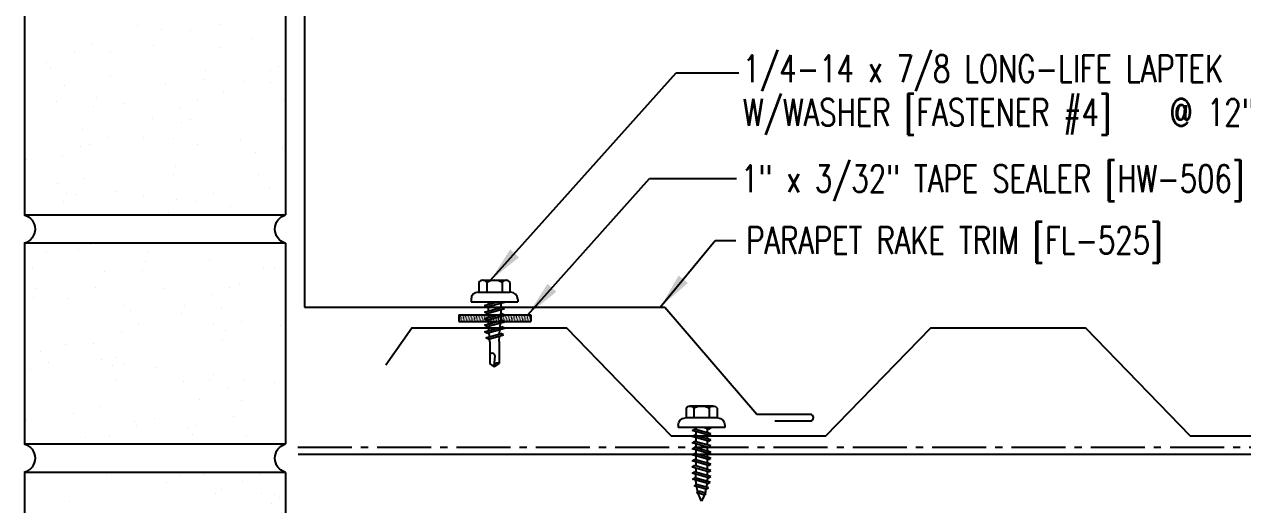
# Model space of a CAD drawing. Extents: x 23.7 to 50.2, y 22.5 to 48.1.
# Drawn here: x 23.67 to 40.57, y 31.15 to 37.82 of the extents above; entities that cross this region are included whole.
import ezdxf

# ---------------------------------------------------------------- set-up
doc = ezdxf.new("R2010")
doc.units = 0
doc.header["$LTSCALE"] = 4
doc.header["$MEASUREMENT"] = 0
doc.linetypes.add('CENTER2', pattern=[1.655, 1.5, -0.0625, 0.03, -0.0625])
doc.linetypes.add('CENTER4', pattern=[0.53, 0.375, -0.0625, 0.03, -0.0625])
doc.layers.get('0').update_dxf_attribs({"linetype": 'CONTINUOUS'})
for name, color, linetype in [('BARRIER', 253, 'CENTER2'), ('FASTENER', 9, 'CONTINUOUS'), ('PANEL-S', 11, 'CONTINUOUS'), ('SEALANT', 8, 'CONTINUOUS'), ('TAPE', 9, 'CONTINUOUS'), ('TEXT', 2, 'CONTINUOUS'), ('TRIM', 6, 'CONTINUOUS'), ('WALL', 7, 'CONTINUOUS'), ('WOOD', 3, 'CONTINUOUS')]:
    doc.layers.add(name, color=color, linetype=linetype)
doc.styles.add('TEXT', font='SIMPLEX.shx', dxfattribs={"width": 0.75, "height": 0.375})
doc.styles.add('TEXT1', font='ROMANS.shx', dxfattribs={"width": 0.75, "height": 0.375})
doc.dimstyles.new('DETAIL$7', dxfattribs={"dimscale": 4, "dimtxt": 0.375, "dimasz": 0.125, "dimexe": 0.0625, "dimexo": 0.0625, "dimgap": 0.0625, "dimtad": 1, "dimdec": 4, "dimzin": 3, "dimdsep": 46, "dimlunit": 4, "dimtxsty": 'TEXT', "dimblk": 'ARCHTICK', "dimcen": 0.0625, "dimclrd": 7, "dimclre": 7, "dimclrt": 2, "dimadec": 0, "dimazin": 0, "dimtfac": 0.6, "dimtdec": 4, "dimtmove": 0, "dimatfit": 3, "dimfxl": 0, "dimfrac": 2, "dimtolj": 1, "dimtzin": 0, "dimarcsym": 0})

# ---------------------------------------------------------------- blocks, each defined once
blk = doc.blocks.new('A$C7D392131')
at = {"layer": 'WALL'}
for p, q in [((-12.651, -6.36), (-12.651, -9.146)), ((-9.026, -6.36), (-9.026, -9.146)), ((-9.026, -9.146), (-12.651, -9.146)), ((-12.651, -9.54), (-9.026, -9.54)), ((-12.651, -9.54), (-12.651, -12.326)), ((-9.026, -9.54), (-9.026, -12.326)), ((-9.026, -12.326), (-12.651, -12.326)), ((-12.651, -12.721), (-9.026, -12.721)), ((-12.651, -12.721), (-12.651, -15.507)), ((-9.026, -12.721), (-9.026, -15.507))]:
    blk.add_line(p, q, dxfattribs=at)
at = {"layer": 'WALL', "linetype": 'Continuous'}
for p, q in [((-11.748, -6.502), (-11.748, -6.502)), ((-11.33, -6.581), (-11.33, -6.581)), ((-10.932, -6.579), (-10.932, -6.579)), ((-10.592, -6.513), (-10.592, -6.513)), ((-12.173, -6.692), (-12.173, -6.692)), ((-11.751, -6.823), (-11.751, -6.823)), ((-10.816, -6.801), (-10.816, -6.801)), ((-10.227, -6.874), (-10.227, -6.874)), ((-9.959, -6.776), (-9.959, -6.776)), ((-9.717, -6.876), (-9.717, -6.876)), ((-12.558, -7.089), (-12.558, -7.089)), ((-9.338, -7.033), (-9.338, -7.033)), ((-12.443, -7.136), (-12.443, -7.136)), ((-11.545, -7.146), (-11.545, -7.146)), ((-11.508, -7.265), (-11.508, -7.265)), ((-10.225, -7.226), (-10.225, -7.226)), ((-9.383, -7.115), (-9.383, -7.115)), ((-12.442, -7.311), (-12.442, -7.311)), ((-12.064, -7.293), (-12.064, -7.293)), ((-11.784, -7.431), (-11.784, -7.431)), ((-10.979, -7.325), (-10.979, -7.325)), ((-9.582, -7.355), (-9.582, -7.355)), ((-12.627, -7.542), (-12.627, -7.542)), ((-11.431, -7.555), (-11.431, -7.555)), ((-10.401, -7.599), (-10.401, -7.599)), ((-10.024, -7.518), (-10.024, -7.518)), ((-9.466, -7.577), (-9.466, -7.577)), ((-11.188, -7.656), (-11.188, -7.656)), ((-9.987, -7.637), (-9.987, -7.637)), ((-11.33, -7.828), (-11.33, -7.828)), ((-11.208, -7.865), (-11.208, -7.865)), ((-10.81, -7.813), (-10.81, -7.813)), ((-9.031, -7.859), (-9.031, -7.859)), ((-12.648, -8.1), (-12.648, -8.1)), ((-12.027, -8.109), (-12.027, -8.109)), ((-11.093, -8.087), (-11.093, -8.087)), ((-10.68, -8.076), (-10.68, -8.076)), ((-10.177, -8.075), (-10.177, -8.075)), ((-9.837, -7.965), (-9.837, -7.965)), ((-12.611, -8.22), (-12.611, -8.22)), ((-12.239, -8.281), (-12.239, -8.281)), ((-11.433, -8.175), (-11.433, -8.175)), ((-9.934, -8.175), (-9.934, -8.175)), ((-9.809, -8.2), (-9.809, -8.2)), ((-9.555, -8.332), (-9.555, -8.332)), ((-9.051, -8.375), (-9.051, -8.375)), ((-12.281, -8.592), (-12.281, -8.592)), ((-11.127, -8.472), (-11.127, -8.472)), ((-11.09, -8.591), (-11.09, -8.591)), ((-12.433, -8.782), (-12.433, -8.782)), ((-9.858, -8.641), (-9.858, -8.641)), ((-9.486, -8.709), (-9.486, -8.709)), ((-11.649, -8.854), (-11.649, -8.854)), ((-11.406, -8.955), (-11.406, -8.955)), ((-11.134, -8.926), (-11.134, -8.926)), ((-10.677, -8.885), (-10.677, -8.885)), ((-10.291, -8.815), (-10.291, -8.815)), ((-9.743, -8.863), (-9.743, -8.863)), ((-9.606, -8.843), (-9.606, -8.843)), ((-11.888, -9.025), (-11.888, -9.025)), ((-11.027, -9.112), (-11.027, -9.112)), ((-9.569, -8.963), (-9.569, -8.963)), ((-12.193, -9.545), (-12.193, -9.545)), ((-9.94, -9.559), (-9.94, -9.559)), ((-9.773, -9.631), (-9.773, -9.631)), ((-11.589, -9.776), (-11.589, -9.776)), ((-10.746, -9.665), (-10.746, -9.665)), ((-10.709, -9.797), (-10.709, -9.797)), ((-9.327, -9.661), (-9.327, -9.661)), ((-12.499, -9.891), (-12.499, -9.891)), ((-12.342, -9.876), (-12.342, -9.876)), ((-10.672, -9.917), (-10.672, -9.917)), ((-10.134, -9.927), (-10.134, -9.927)), ((-9.14, -9.893), (-9.14, -9.893)), ((-12.016, -10.108), (-12.016, -10.108)), ((-11.866, -10.153), (-11.866, -10.153)), ((-11.624, -10.254), (-11.624, -10.254)), ((-10.953, -10.171), (-10.953, -10.171)), ((-10.019, -10.149), (-10.019, -10.149)), ((-9.641, -10.31), (-9.641, -10.31)), ((-9.188, -10.169), (-9.188, -10.169)), ((-9.151, -10.288), (-9.151, -10.288)), ((-11.761, -10.438), (-11.761, -10.438)), ((-11.245, -10.411), (-11.245, -10.411)), ((-10.494, -10.479), (-10.494, -10.479)), ((-10.395, -10.409), (-10.395, -10.409)), ((-12.043, -10.626), (-12.043, -10.626)), ((-11.2, -10.516), (-11.2, -10.516)), ((-12.58, -10.682), (-12.58, -10.682)), ((-11.813, -10.752), (-11.813, -10.752)), ((-11.645, -10.659), (-11.645, -10.659)), ((-10.612, -10.673), (-10.612, -10.673)), ((-10.37, -10.773), (-10.37, -10.773)), ((-11.775, -10.871), (-11.775, -10.871)), ((-9.991, -10.93), (-9.991, -10.93)), ((-9.603, -10.947), (-9.603, -10.947)), ((-10.291, -11.123), (-10.291, -11.123)), ((-9.253, -11.049), (-9.253, -11.049)), ((-10.849, -11.26), (-10.849, -11.26)), ((-10.411, -11.214), (-10.411, -11.214)), ((-10.254, -11.242), (-10.254, -11.242)), ((-10.096, -11.16), (-10.096, -11.16)), ((-9.358, -11.192), (-9.358, -11.192)), ((-9.115, -11.293), (-9.115, -11.293)), ((-12.497, -11.477), (-12.497, -11.477)), ((-12.084, -11.452), (-12.084, -11.452)), ((-11.655, -11.366), (-11.655, -11.366)), ((-11.598, -11.434), (-11.598, -11.434)), ((-11.23, -11.458), (-11.23, -11.458)), ((-10.295, -11.435), (-10.295, -11.435)), ((-11.842, -11.553), (-11.842, -11.553)), ((-12.037, -11.724), (-12.037, -11.724)), ((-11.463, -11.71), (-11.463, -11.71)), ((-10.076, -11.805), (-10.076, -11.805)), ((-11.922, -11.946), (-11.922, -11.946)), ((-10.83, -11.972), (-10.83, -11.972)), ((-9.707, -11.899), (-9.707, -11.899)), ((-9.061, -11.99), (-9.061, -11.99)), ((-11.395, -12.077), (-11.395, -12.077)), ((-11.304, -12.11), (-11.304, -12.11)), ((-10.587, -12.072), (-10.587, -12.072)), ((-10.55, -12.01), (-10.55, -12.01)), ((-12.109, -12.216), (-12.109, -12.216)), ((-11.357, -12.197), (-11.357, -12.197)), ((-10.209, -12.229), (-10.209, -12.229)), ((-9.88, -12.234), (-9.88, -12.234)), ((-12.302, -12.751), (-12.302, -12.751)), ((-11.506, -12.744), (-11.506, -12.744)), ((-11.18, -12.759), (-11.18, -12.759)), ((-10.572, -12.722), (-10.572, -12.722)), ((-10.162, -12.75), (-10.162, -12.75)), ((-12.313, -13.01), (-12.313, -13.01)), ((-12.059, -12.852), (-12.059, -12.852)), ((-11.758, -12.96), (-11.758, -12.96)), ((-11.68, -13.009), (-11.68, -13.009)), ((-11.005, -12.861), (-11.005, -12.861)), ((-12.564, -13.066), (-12.564, -13.066)), ((-12.498, -13.032), (-12.498, -13.032)), ((-12.46, -13.151), (-12.46, -13.151)), ((-9.658, -13.131), (-9.658, -13.131))]:
    blk.add_line(p, q, dxfattribs=at)
at = {"layer": 'WALL'}
for centre, start, end in [((-12.708, -9.343), 286.0665, 73.9335), ((-8.969, -9.343), 106.0665, 253.9335), ((-12.708, -12.524), 286.0665, 73.9335), ((-8.969, -12.524), 106.0665, 253.9335)]:
    blk.add_arc(centre, 0.205, start, end, dxfattribs=at)
blk = doc.blocks.new('A$C77364788')
at = {"layer": 'WALL'}
blk.add_blockref('A$C7D392131', (1.029, 0), dxfattribs=at)
blk = doc.blocks.new('A$C6938402A')
at = {"layer": 'TAPE'}
h = blk.add_hatch(dxfattribs=at)
h.set_pattern_fill('DOTS', color=256, scale=0.35, angle=270, style=0)
h.set_pattern_definition([(270, (-22.332364, -26.379487), (0.021875, -0.0109375), [0, -0.021875])])
h.paths.add_polyline_path([(-0.563, -0.04), (-0.547, -0.132), (0.438, 0.041), (0.422, 0.134)])
at = {"layer": 'SEALANT'}
for p, q in [((-0.563, -0.04), (0.422, 0.134)), ((-0.547, -0.132), (0.438, 0.041)), ((0.422, 0.134), (0.438, 0.041)), ((-0.563, -0.04), (-0.547, -0.132))]:
    blk.add_line(p, q, dxfattribs=at)
blk = doc.blocks.new('FZ6')
at = {"layer": 'FASTENER'}
for p, q in [((-0.224, 0.171), (0.215, 0.171)), ((-0.215, 0.305), (-0.215, 0.171)), ((-0.161, 0.337), (0.161, 0.337)), ((-0.107, 0.305), (-0.107, 0.171)), ((0.107, 0.305), (0.107, 0.171)), ((0.215, 0.305), (0.215, 0.171)), ((-0.324, 0.071), (-0.324, 0.037)), ((-0.324, 0.037), (0.324, 0.037)), ((-0.129, 0.035), (-0.124, 0.037)), ((-0.096, 0.017), (-0.129, 0.035)), ((-0.129, -0.049), (0.096, 0.015)), ((-0.124, 0.037), (-0.08, 0.037)), ((-0.096, 0.017), (-0.025, 0.037)), ((-0.08, 0.037), (0.08, 0.037)), ((-0.08, 0.021), (-0.08, -0.035)), ((0.08, 0.037), (0.08, 0.011)), ((0.129, -0.003), (0.096, 0.015)), ((0.324, 0.071), (0.324, 0.037)), ((-0.096, -0.068), (-0.129, -0.049)), ((-0.129, -0.134), (0.096, -0.069)), ((-0.096, -0.152), (-0.129, -0.134)), ((-0.129, -0.218), (0.096, -0.154)), ((-0.096, -0.068), (0.129, -0.004)), ((-0.096, -0.152), (0.129, -0.088)), ((-0.08, -0.063), (-0.08, -0.12)), ((-0.08, -0.148), (-0.08, -0.204)), ((0.08, -0.016), (0.08, -0.074)), ((0.08, -0.102), (0.08, -0.158)), ((0.129, -0.088), (0.096, -0.069)), ((0.129, -0.172), (0.096, -0.154)), ((-0.096, -0.237), (-0.129, -0.218)), ((-0.129, -0.303), (0.096, -0.238)), ((-0.096, -0.321), (-0.129, -0.303)), ((-0.129, -0.387), (0.096, -0.323)), ((-0.096, -0.237), (0.129, -0.172)), ((-0.096, -0.321), (0.129, -0.257)), ((-0.08, -0.232), (-0.08, -0.288)), ((-0.08, -0.317), (-0.08, -0.373)), ((0.08, -0.186), (0.08, -0.243)), ((0.08, -0.27), (0.08, -0.327)), ((0.129, -0.257), (0.096, -0.238)), ((0.129, -0.341), (0.096, -0.323)), ((-0.096, -0.406), (-0.129, -0.387)), ((-0.129, -0.471), (0.096, -0.407)), ((-0.096, -0.49), (-0.129, -0.471)), ((-0.129, -0.556), (0.096, -0.491)), ((-0.096, -0.406), (0.129, -0.341)), ((-0.096, -0.49), (0.129, -0.426)), ((-0.08, -0.401), (-0.08, -0.457)), ((-0.08, -0.485), (-0.08, -0.542)), ((0.08, -0.355), (0.08, -0.412)), ((0.08, -0.44), (0.08, -0.496)), ((0.129, -0.426), (0.096, -0.407)), ((0.129, -0.51), (0.096, -0.491)), ((-0.096, -0.575), (-0.129, -0.556)), ((-0.129, -0.64), (0.096, -0.576)), ((-0.096, -0.659), (-0.129, -0.64)), ((-0.121, -0.722), (0.092, -0.662)), ((-0.096, -0.575), (0.129, -0.51)), ((-0.096, -0.659), (0.129, -0.595)), ((-0.08, -0.57), (-0.08, -0.626)), ((0.08, -0.524), (0.08, -0.58)), ((0.125, -0.68), (0.092, -0.662)), ((0.129, -0.595), (0.096, -0.576)), ((-0.088, -0.741), (-0.121, -0.722)), ((-0.095, -0.799), (0.071, -0.752)), ((-0.061, -0.818), (-0.095, -0.799)), ((-0.088, -0.741), (0.125, -0.68)), ((-0.061, -0.818), (0.104, -0.771)), ((0.104, -0.771), (0.071, -0.752)), ((-0.063, -0.877), (0.034, -0.847)), ((-0.029, -0.895), (-0.063, -0.877)), ((-0.029, -0.895), (0.068, -0.866)), ((0.068, -0.866), (0.034, -0.847))]:
    blk.add_line(p, q, dxfattribs=at)
for centre, radius, start, end in [((-0.224, 0.071), 0.1, 90, 180), ((-0.161, 0.274), 0.0628, 29.8754, 150.1246), ((0, 0.141), 0.196, 56.9974, 123.0026), ((0.161, 0.274), 0.0628, 29.8754, 150.1246), ((0.224, 0.071), 0.1, 0, 90), ((0.676, -0.642), 0.757, 180.9696, 185.1765), ((-0.676, -0.642), 0.757, 358.2537, 2.5109), ((0.676, -0.642), 0.757, 187.255, 191.3837), ((0.676, -0.642), 0.757, 193.4363, 197.6723), ((-0.676, -0.642), 0.757, 343.5473, 349.3968), ((-0.676, -0.642), 0.757, 351.6648, 356.0901), ((0.676, -0.642), 0.757, 199.1495, 206.7351), ((-0.676, -0.642), 0.757, 333.2649, 342.2085)]:
    blk.add_arc(centre, radius, start, end, dxfattribs=at)
blk = doc.blocks.new('fz5')
at = {"layer": 'FASTENER'}
for p, q in [((-0.226, 0.171), (0.214, 0.171)), ((-0.217, 0.305), (-0.217, 0.171)), ((-0.163, 0.337), (0.159, 0.337)), ((-0.108, 0.305), (-0.108, 0.171)), ((0.105, 0.305), (0.105, 0.171)), ((0.214, 0.305), (0.214, 0.171)), ((-0.326, 0.071), (-0.326, 0.037)), ((-0.326, 0.037), (0.322, 0.037)), ((-0.141, -0.014), (0.037, 0.037)), ((-0.105, -0.034), (0.137, 0.035)), ((-0.088, 0.037), (-0.088, 0.001)), ((-0.088, 0.037), (0.085, 0.037)), ((0.085, 0.037), (0.134, 0.037)), ((0.085, 0.02), (0.085, -0.041)), ((0.137, 0.035), (0.134, 0.037)), ((0.322, 0.071), (0.322, 0.037)), ((-0.105, -0.034), (-0.141, -0.014)), ((-0.141, -0.105), (0.102, -0.036)), ((-0.105, -0.125), (-0.141, -0.105)), ((-0.141, -0.196), (0.102, -0.127)), ((-0.105, -0.125), (0.137, -0.056)), ((-0.105, -0.216), (0.137, -0.147)), ((-0.088, -0.029), (-0.088, -0.09)), ((-0.088, -0.12), (-0.088, -0.181)), ((0.085, -0.071), (0.085, -0.131)), ((0.085, -0.162), (0.085, -0.211)), ((0.137, -0.056), (0.102, -0.036)), ((0.137, -0.147), (0.102, -0.127)), ((-0.105, -0.216), (-0.141, -0.196)), ((-0.141, -0.287), (0.102, -0.217)), ((-0.105, -0.307), (-0.141, -0.287)), ((-0.141, -0.378), (0.102, -0.308)), ((-0.105, -0.307), (0.137, -0.238)), ((-0.105, -0.398), (0.137, -0.328)), ((-0.084, -0.27), (-0.088, -0.211)), ((-0.078, -0.36), (-0.082, -0.3)), ((0.077, -0.315), (0.082, -0.253)), ((0.084, -0.223), (0.085, -0.211)), ((0.137, -0.238), (0.102, -0.217)), ((0.137, -0.328), (0.102, -0.308)), ((-0.105, -0.398), (-0.141, -0.378)), ((-0.122, -0.463), (0.089, -0.403)), ((-0.086, -0.483), (-0.122, -0.463)), ((-0.086, -0.483), (0.124, -0.423)), ((-0.071, -0.449), (-0.075, -0.389)), ((-0.066, -0.516), (-0.069, -0.478)), ((0.063, -0.515), (0.068, -0.439)), ((0.071, -0.408), (0.075, -0.346)), ((0.124, -0.423), (0.089, -0.403)), ((-0.066, -0.516), (-0.066, -0.82)), ((0.063, -0.516), (0.063, -0.82)), ((-0.002, -0.866), (-0.066, -0.82)), ((-0.003, -0.854), (0.009, -0.714)), ((-0.002, -0.866), (0.063, -0.82))]:
    blk.add_line(p, q, dxfattribs=at)
for centre, radius, start, end in [((-0.226, 0.071), 0.1, 90, 180), ((-0.163, 0.274), 0.0628, 29.8754, 150.1246), ((-0.002, 0.141), 0.196, 56.9974, 123.0026), ((0.159, 0.274), 0.0628, 29.8754, 150.1246), ((0.222, 0.071), 0.1, 0, 90), ((0.073, -0.516), 0.01, 175.9484, 180), ((-0.036, -0.723), 0.0461, 11.1445, 130.906), ((0.039, -0.855), 0.0422, 55.4585, 194.8454)]:
    blk.add_arc(centre, radius, start, end, dxfattribs=at)
blk = doc.blocks.new('FD-F4')
at = {"layer": 'TEXT', "style": 'TEXT1', "width": 0.75}
for s, p in [('1/4-14 x 7/8 LONG-LIFE LAPTEK', (0.0047, -0.0408)), ('W/WASHER [FASTENER #4]', (0.0047, -0.1926))]:
    blk.add_text(s, height=0.09375, dxfattribs=at).set_placement(p)
blk.add_attdef('(QUANTITY)', (1.4847, -0.1926), '', height=0.0938, dxfattribs=at)
blk = doc.blocks.new('_ArchTick')
at = {"color": 0, "const_width": 0.15}
blk.add_lwpolyline([(-0.5, -0.5), (0.5, 0.5)], dxfattribs=at)

msp = doc.modelspace()

# ---------------------------------------------------------------- linework, layer by layer
at = {"layer": 'BARRIER', "linetype": 'CENTER4', "ltscale": 0.5}
msp.add_line((27.467, 31.948), (49.136, 31.948), dxfattribs=at)
at = {"layer": 'PANEL-S'}
msp.add_lwpolyline([(28.686, 33.089), (29.047, 33.605), (31.193, 33.605), (32.647, 32.105), (34.793, 32.105), (36.247, 33.605), (38.393, 33.605), (39.847, 32.105), (41.993, 32.105), (43.447, 33.605), (45.593, 33.605), (47.047, 32.105), (49.14, 32.105)], dxfattribs=at)
at = {"layer": 'TRIM'}
for p, q in [((27.56, 39.892), (27.56, 33.892)), ((27.56, 33.892), (32.56, 33.892)), ((32.56, 33.892), (33.836, 32.404)), ((33.836, 32.404), (34.586, 32.404)), ((34.086, 32.31), (34.586, 32.31))]:
    msp.add_line(p, q, dxfattribs=at)
msp.add_arc((34.569, 32.357), 0.0499, 290.0262, 69.9738, dxfattribs=at)
at = {"layer": 'WOOD'}
msp.add_line((27.471, 31.848), (49.136, 31.848), dxfattribs=at)

# ---------------------------------------------------------------- block references
at = {"layer": 'FASTENER'}
msp.add_blockref('fz5', (30.195, 33.927), dxfattribs=at)
at = {"layer": 'FASTENER', "xscale": -1}
msp.add_blockref('FZ6', (33.067, 32.181), dxfattribs=at)
at = {"layer": 'TEXT', "xscale": 4, "yscale": 4, "zscale": 4}
msp.add_blockref('FD-F4', (33.62, 37.179), dxfattribs=at).add_auto_attribs({'(QUANTITY)': '@ 12" O.C.'})
at = {"layer": 'TEXT', "rotation": 350.0000000000001}
msp.add_blockref('A$C6938402A', (30.259, 33.727), dxfattribs=at)
at = {"layer": 'WALL', "xscale": -1}
msp.add_blockref('A$C77364788', (15.674, 44.318), dxfattribs=at)

# ---------------------------------------------------------------- texts
at = {"layer": 'TEXT', "style": 'TEXT1', "width": 0.75}
for s, p in [('1" x 3/32" TAPE SEALER [HW-506]', (33.615, 35.489)), ('PARAPET RAKE TRIM [FL-525]', (33.685, 34.633))]:
    msp.add_text(s, height=0.375, dxfattribs=at).set_placement(p)

# ---------------------------------------------------------------- leaders
at = {"layer": 'TEXT'}
for points in [[(30.14, 34.264), (32.717, 37.146), (33.583, 37.146)], [(30.658, 33.786), (32.347, 35.679), (33.551, 35.679)], [(32.495, 33.892), (33.256, 34.814), (33.541, 34.814)]]:
    msp.add_leader(points, dimstyle='DETAIL$7', dxfattribs=at)

doc.saveas('drawing.dxf')
